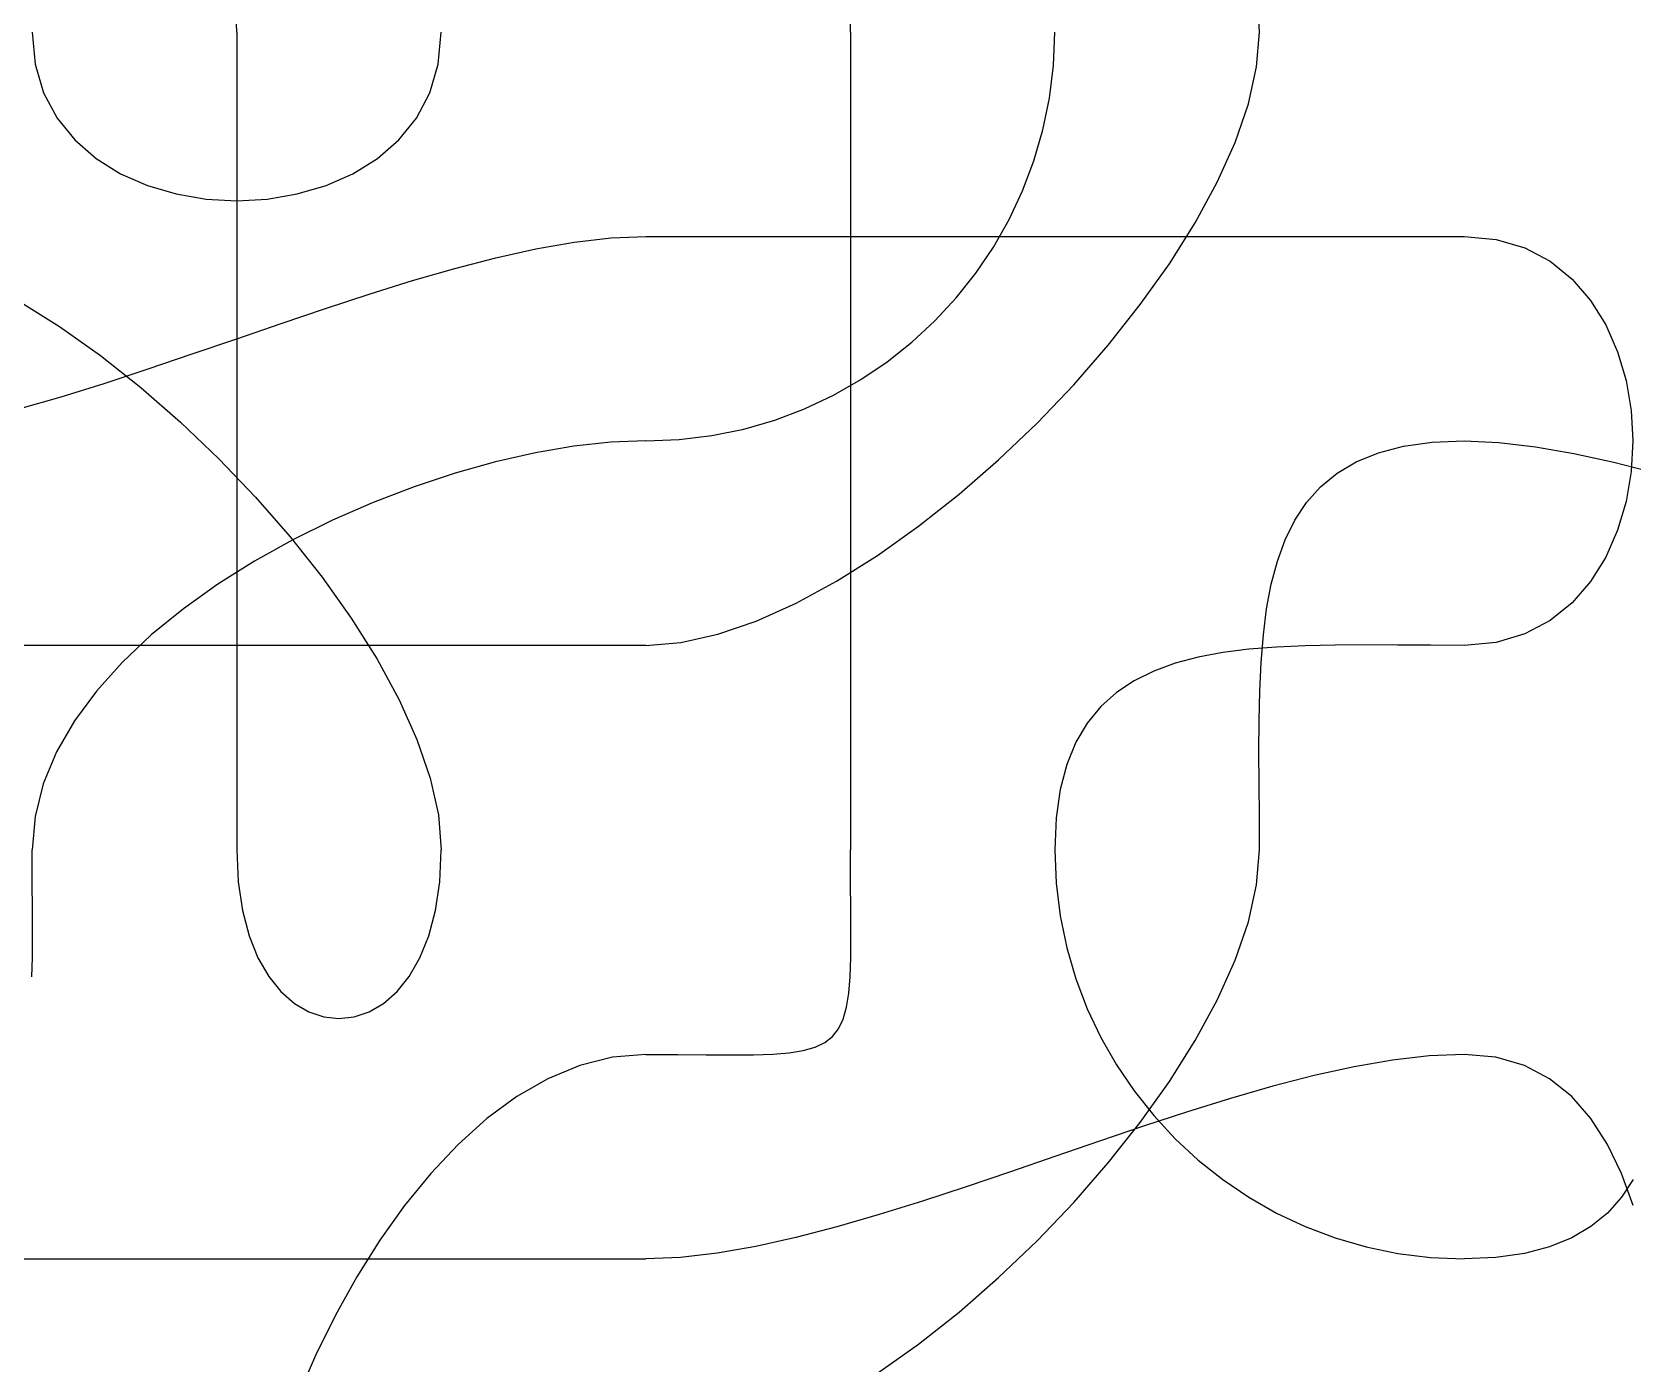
# Model space of a CAD drawing. Header units: metres. Extents: x -250 to 250, y -250 to 250.
# Drawn here: x -137.5 to -39.7, y -31.4 to 50 of the extents above; entities that cross this region are included whole.
import ezdxf

# ---------------------------------------------------------------- set-up
doc = ezdxf.new("R2010")
doc.units = ezdxf.units.M

msp = doc.modelspace()

# ---------------------------------------------------------------- linework, layer by layer
for p, q in [((-125, 50, -519.61523), (-125.08328, 52.042664, -519.61523)), ((-87.5, 50, -519.61523), (-87.5, 52.125946, -519.61523)), ((-62.5, 50, -519.61523), (-62.590622, 51.95938, -519.61523)), ((-137.5, 50, -519.61523), (-137.31876, 48.04062, -519.61523)), ((-125, 50, -519.61523), (-125, 47.874054, -519.61523)), ((-112.68117, 48.04077, -519.61523), (-112.49991, 50.000153, -519.61523)), ((-87.5, 50, -519.61523), (-87.5, 47.874054, -519.61523)), ((-75.08325, 47.957367, -519.61523), (-74.99997, 50.00003, -519.61523)), ((-62.67383, 47.866913, -519.61523), (-62.49991, 50.000214, -519.61523)), ((-137.31876, 48.04062, -519.61523), (-136.8, 46.287506, -519.61523)), ((-113.19992, 46.28763, -519.61523), (-112.68117, 48.04077, -519.61523)), ((-75.328735, 45.95877, -519.61523), (-75.08325, 47.957367, -519.61523)), ((-125, 47.874054, -519.61523), (-125, 45.630005, -519.61523)), ((-87.5, 47.874054, -519.61523), (-87.5, 45.630005, -519.61523)), ((-63.17868, 45.608948, -519.61523), (-62.67383, 47.866913, -519.61523)), ((-136.8, 46.287506, -519.61523), (-135.98125, 44.74063, -519.61523)), ((-114.01868, 44.740753, -519.61523), (-113.19992, 46.28763, -519.61523)), ((-125, 45.630005, -519.61523), (-125, 43.280945, -519.61523)), ((-87.5, 45.630005, -519.61523), (-87.5, 43.280945, -519.61523)), ((-75.72984, 44.010803, -519.61523), (-75.328735, 45.95877, -519.61523)), ((-63.98915, 43.251587, -519.61523), (-63.17868, 45.608948, -519.61523)), ((-135.98125, 44.74063, -519.61523), (-134.9, 43.400024, -519.61523)), ((-115.09993, 43.400116, -519.61523), (-114.01868, 44.740753, -519.61523)), ((-134.9, 43.400024, -519.61523), (-133.59375, 42.265656, -519.61523)), ((-125, 43.280945, -519.61523), (-125, 40.840027, -519.61523)), ((-116.40619, 42.265717, -519.61523), (-115.09993, 43.400116, -519.61523)), ((-87.5, 43.280945, -519.61523), (-87.5, 40.840027, -519.61523)), ((-76.28, 42.120026, -519.61523), (-75.72984, 44.010803, -519.61523)), ((-65.07994, 40.82016, -519.61523), (-63.98915, 43.251587, -519.61523)), ((-133.59375, 42.265656, -519.61523), (-132.09999, 41.337524, -519.61523)), ((-117.89995, 41.337585, -519.61523), (-116.40619, 42.265717, -519.61523)), ((-76.97266, 40.293, -519.61523), (-76.28, 42.120026, -519.61523)), ((-132.09999, 41.337524, -519.61523), (-130.45624, 40.61566, -519.61523)), ((-119.5437, 40.615692, -519.61523), (-117.89995, 41.337585, -519.61523)), ((-130.45624, 40.61566, -519.61523), (-128.69998, 40.100037, -519.61523)), ((-125, 40.840027, -519.61523), (-125, 38.320343, -519.61523)), ((-121.29996, 40.100067, -519.61523), (-119.5437, 40.615692, -519.61523)), ((-87.5, 40.840027, -519.61523), (-87.5, 38.320343, -519.61523)), ((-77.801254, 38.536285, -519.61523), (-76.97266, 40.293, -519.61523)), ((-66.425735, 38.339996, -519.61523), (-65.07994, 40.82016, -519.61523)), ((-128.69998, 40.100037, -519.61523), (-126.86873, 39.79068, -519.61523)), ((-126.86873, 39.79068, -519.61523), (-124.99997, 39.68756, -519.61523)), ((-124.99997, 39.68756, -519.61523), (-123.13121, 39.79068, -519.61523)), ((-123.13121, 39.79068, -519.61523), (-121.29996, 40.100067, -519.61523)), ((-125, 38.320343, -519.61523), (-125, 35.735046, -519.61523)), ((-87.5, 38.320343, -519.61523), (-87.5, 35.735046, -519.61523)), ((-78.75923, 36.856445, -519.61523), (-77.801254, 38.536285, -519.61523)), ((-68.001205, 35.836395, -519.61523), (-66.425735, 38.339996, -519.61523)), ((-104.369995, 37.150116, -519.61523), (-102.12593, 37.409515, -519.61523)), ((-102.12593, 37.409515, -519.61523), (-99.999985, 37.500153, -519.61523)), ((-100, 37.5, -519.61523), (-97.87407, 37.5, -519.61523)), ((-97.87407, 37.5, -519.61523), (-95.630005, 37.5, -519.61523)), ((-95.630005, 37.5, -519.61523), (-93.280945, 37.5, -519.61523)), ((-93.280945, 37.5, -519.61523), (-90.84001, 37.5, -519.61523)), ((-90.84001, 37.5, -519.61523), (-88.32033, 37.5, -519.61523)), ((-88.32033, 37.5, -519.61523), (-85.735016, 37.5, -519.61523)), ((-85.735016, 37.5, -519.61523), (-83.0972, 37.5, -519.61523)), ((-83.0972, 37.5, -519.61523), (-80.42001, 37.5, -519.61523)), ((-80.42001, 37.5, -519.61523), (-77.71657, 37.5, -519.61523)), ((-77.71657, 37.5, -519.61523), (-75, 37.5, -519.61523)), ((-75, 37.5, -519.61523), (-72.28343, 37.5, -519.61523)), ((-72.28343, 37.5, -519.61523), (-69.57999, 37.5, -519.61523)), ((-69.57999, 37.5, -519.61523), (-66.90279, 37.5, -519.61523)), ((-66.90279, 37.5, -519.61523), (-64.26497, 37.5, -519.61523)), ((-64.26497, 37.5, -519.61523), (-61.67964, 37.5, -519.61523)), ((-61.67964, 37.5, -519.61523), (-59.159943, 37.5, -519.61523)), ((-59.159943, 37.5, -519.61523), (-56.718994, 37.5, -519.61523)), ((-56.718994, 37.5, -519.61523), (-54.36992, 37.5, -519.61523)), ((-54.36992, 37.5, -519.61523), (-52.12584, 37.5, -519.61523)), ((-52.12584, 37.5, -519.61523), (-49.999893, 37.5, -519.61523)), ((-50, 37.5, -519.61523), (-48.04062, 37.318756, -519.61523)), ((-48.04062, 37.318756, -519.61523), (-46.28749, 36.80002, -519.61523)), ((-111.67967, 35.546936, -519.61523), (-109.15999, 36.200073, -519.61523)), ((-109.15999, 36.200073, -519.61523), (-106.719055, 36.740723, -519.61523)), ((-106.719055, 36.740723, -519.61523), (-104.369995, 37.150116, -519.61523)), ((-79.84001, 35.26004, -519.61523), (-78.75923, 36.856445, -519.61523)), ((-46.28749, 36.80002, -519.61523), (-44.740616, 35.981262, -519.61523)), ((-125, 35.735046, -519.61523), (-125, 33.09723, -519.61523)), ((-114.264984, 34.80005, -519.61523), (-111.67967, 35.546936, -519.61523)), ((-87.5, 35.735046, -519.61523), (-87.5, 33.09723, -519.61523)), ((-81.03705, 33.75363, -519.61523), (-79.84001, 35.26004, -519.61523)), ((-69.78105, 33.334656, -519.61523), (-68.001205, 35.836395, -519.61523)), ((-44.740616, 35.981262, -519.61523), (-43.399994, 34.900024, -519.61523)), ((-116.9028, 33.97818, -519.61523), (-114.264984, 34.80005, -519.61523)), ((-43.399994, 34.900024, -519.61523), (-42.265625, 33.59378, -519.61523)), ((-138.33983, 33.57419, -519.61523), (-135.83623, 31.998718, -519.61523)), ((-119.57999, 33.100037, -519.61523), (-116.9028, 33.97818, -519.61523)), ((-82.343765, 32.34378, -519.61523), (-81.03705, 33.75363, -519.61523)), ((-71.73996, 30.860107, -519.61523), (-69.78105, 33.334656, -519.61523)), ((-42.265625, 33.59378, -519.61523), (-41.337494, 32.100037, -519.61523)), ((-125, 33.09723, -519.61523), (-125, 30.420044, -519.61523)), ((-122.28343, 32.184418, -519.61523), (-119.57999, 33.100037, -519.61523)), ((-87.5, 33.09723, -519.61523), (-87.5, 30.420044, -519.61523)), ((-83.75362, 31.037048, -519.61523), (-82.343765, 32.34378, -519.61523)), ((-135.83623, 31.998718, -519.61523), (-133.3345, 30.218872, -519.61523)), ((-125, 31.25003, -519.61523), (-122.28343, 32.184418, -519.61523)), ((-41.337494, 32.100037, -519.61523), (-40.6156, 30.456299, -519.61523)), ((-127.71657, 30.315643, -519.61523), (-125, 31.25003, -519.61523)), ((-125, 30.420044, -519.61523), (-125, 27.716614, -519.61523)), ((-87.5, 30.420044, -519.61523), (-87.5, 27.716614, -519.61523)), ((-85.260025, 29.840027, -519.61523), (-83.75362, 31.037048, -519.61523)), ((-73.852615, 28.43808, -519.61523), (-71.73996, 30.860107, -519.61523)), ((-40.6156, 30.456299, -519.61523), (-40.099976, 28.700043, -519.61523)), ((-133.3345, 30.218872, -519.61523), (-130.85997, 28.25998, -519.61523)), ((-133.0972, 28.521881, -519.61523), (-130.42001, 29.400024, -519.61523)), ((-130.42001, 29.400024, -519.61523), (-127.71657, 30.315643, -519.61523)), ((-86.85643, 28.759247, -519.61523), (-85.260025, 29.840027, -519.61523)), ((-135.73502, 27.700012, -519.61523), (-133.0972, 28.521881, -519.61523)), ((-88.53627, 27.80127, -519.61523), (-86.85643, 28.759247, -519.61523)), ((-76.09372, 26.093842, -519.61523), (-73.852615, 28.43808, -519.61523)), ((-40.099976, 28.700043, -519.61523), (-39.79059, 26.868805, -519.61523)), ((-138.32033, 26.953125, -519.61523), (-135.73502, 27.700012, -519.61523)), ((-130.85997, 28.25998, -519.61523), (-128.43794, 26.147339, -519.61523)), ((-125, 27.716614, -519.61523), (-125, 25.000061, -519.61523)), ((-90.292984, 26.972687, -519.61523), (-88.53627, 27.80127, -519.61523)), ((-87.5, 27.716614, -519.61523), (-87.5, 25.000061, -519.61523)), ((-92.12001, 26.28003, -519.61523), (-90.292984, 26.972687, -519.61523)), ((-39.79059, 26.868805, -519.61523), (-39.68747, 25.000061, -519.61523)), ((-128.43794, 26.147339, -519.61523), (-126.09372, 23.90625, -519.61523)), ((-95.958755, 25.328766, -519.61523), (-94.01079, 25.729858, -519.61523)), ((-94.01079, 25.729858, -519.61523), (-92.12001, 26.28003, -519.61523)), ((-78.43794, 23.852753, -519.61523), (-76.09372, 26.093842, -519.61523)), ((-125, 25.000061, -519.61523), (-125, 22.283508, -519.61523)), ((-104.39125, 24.671234, -519.61523), (-106.7486, 24.270142, -519.61523)), ((-102.133286, 24.916718, -519.61523), (-104.39125, 24.671234, -519.61523)), ((-100, 25, -519.61523), (-102.133286, 24.916718, -519.61523)), ((-100, 25, -519.61523), (-97.95735, 25.083282, -519.61523)), ((-97.95735, 25.083282, -519.61523), (-95.958755, 25.328766, -519.61523)), ((-87.5, 25.000061, -519.61523), (-87.5, 22.283508, -519.61523)), ((-55.229828, 24.27008, -519.61523), (-53.69124, 24.671173, -519.61523)), ((-53.69124, 24.671173, -519.61523), (-51.95201, 24.916626, -519.61523)), ((-51.95201, 24.916626, -519.61523), (-49.999985, 24.999878, -519.61523)), ((-50, 25, -519.61523), (-47.874054, 24.909363, -519.61523)), ((-47.874054, 24.909363, -519.61523), (-45.62999, 24.649994, -519.61523)), ((-45.62999, 24.649994, -519.61523), (-43.280914, 24.240631, -519.61523)), ((-39.68747, 25.000061, -519.61523), (-39.79059, 23.131317, -519.61523)), ((-126.09372, 23.90625, -519.61523), (-123.852615, 21.562042, -519.61523)), ((-109.18001, 23.720001, -519.61523), (-111.66016, 23.027344, -519.61523)), ((-106.7486, 24.270142, -519.61523), (-109.18001, 23.720001, -519.61523)), ((-80.85997, 21.740082, -519.61523), (-78.43794, 23.852753, -519.61523)), ((-57.75389, 23.027283, -519.61523), (-56.579987, 23.71994, -519.61523)), ((-56.579987, 23.71994, -519.61523), (-55.229828, 24.27008, -519.61523)), ((-43.280914, 24.240631, -519.61523), (-40.839966, 23.700012, -519.61523)), ((-40.839966, 23.700012, -519.61523), (-38.320282, 23.046875, -519.61523)), ((-111.66016, 23.027344, -519.61523), (-114.16374, 22.198761, -519.61523)), ((-58.763733, 22.1987, -519.61523), (-57.75389, 23.027283, -519.61523)), ((-39.79059, 23.131317, -519.61523), (-40.099945, 21.30008, -519.61523)), ((-125, 22.283508, -519.61523), (-125, 19.580078, -519.61523)), ((-123.852615, 21.562042, -519.61523), (-121.73996, 19.140015, -519.61523)), ((-114.16374, 22.198761, -519.61523), (-116.66547, 21.240784, -519.61523)), ((-87.5, 22.283508, -519.61523), (-87.5, 19.580078, -519.61523)), ((-83.3345, 19.781158, -519.61523), (-80.85997, 21.740082, -519.61523)), ((-59.621704, 21.240753, -519.61523), (-58.763733, 22.1987, -519.61523)), ((-116.66547, 21.240784, -519.61523), (-119.14, 20.160004, -519.61523)), ((-60.33998, 20.159973, -519.61523), (-59.621704, 21.240753, -519.61523)), ((-40.099945, 21.30008, -519.61523), (-40.61557, 19.543823, -519.61523)), ((-125, 19.580078, -519.61523), (-125, 16.902893, -519.61523)), ((-119.14, 20.160004, -519.61523), (-121.56203, 18.962982, -519.61523)), ((-87.5, 19.580078, -519.61523), (-87.5, 16.902893, -519.61523)), ((-85.83623, 18.001312, -519.61523), (-83.3345, 19.781158, -519.61523)), ((-60.93077, 18.962952, -519.61523), (-60.33998, 20.159973, -519.61523)), ((-121.56203, 18.962982, -519.61523), (-123.90625, 17.65628, -519.61523)), ((-121.73996, 19.140015, -519.61523), (-119.78105, 16.665497, -519.61523)), ((-61.406235, 17.65625, -519.61523), (-60.93077, 18.962952, -519.61523)), ((-40.61557, 19.543823, -519.61523), (-41.337433, 17.900085, -519.61523)), ((-123.90625, 17.65628, -519.61523), (-126.14734, 16.24643, -519.61523)), ((-88.33983, 16.425842, -519.61523), (-85.83623, 18.001312, -519.61523)), ((-61.77858, 16.246399, -519.61523), (-61.406235, 17.65625, -519.61523)), ((-41.337433, 17.900085, -519.61523), (-42.265564, 16.406342, -519.61523)), ((-125, 16.902893, -519.61523), (-125, 14.265106, -519.61523)), ((-119.78105, 16.665497, -519.61523), (-118.001205, 14.163788, -519.61523)), ((-87.5, 16.902893, -519.61523), (-87.5, 14.265106, -519.61523)), ((-126.14734, 16.24643, -519.61523), (-128.26, 14.740021, -519.61523)), ((-90.81999, 15.080048, -519.61523), (-88.33983, 16.425842, -519.61523)), ((-62.059982, 14.73999, -519.61523), (-61.77858, 16.246399, -519.61523)), ((-42.265564, 16.406342, -519.61523), (-43.399933, 15.100098, -519.61523)), ((-128.26, 14.740021, -519.61523), (-130.2189, 13.143616, -519.61523)), ((-93.2514, 13.989258, -519.61523), (-90.81999, 15.080048, -519.61523)), ((-62.262634, 13.143585, -519.61523), (-62.059982, 14.73999, -519.61523)), ((-43.399933, 15.100098, -519.61523), (-44.740555, 14.01886, -519.61523)), ((-125, 14.265106, -519.61523), (-125, 11.67981, -519.61523)), ((-118.001205, 14.163788, -519.61523), (-116.425735, 11.660187, -519.61523)), ((-95.60875, 13.178772, -519.61523), (-93.2514, 13.989258, -519.61523)), ((-87.5, 14.265106, -519.61523), (-87.5, 11.67981, -519.61523)), ((-44.740555, 14.01886, -519.61523), (-46.28743, 13.200104, -519.61523)), ((-130.2189, 13.143616, -519.61523), (-131.99875, 11.463776, -519.61523)), ((-97.866714, 12.67392, -519.61523), (-95.60875, 13.178772, -519.61523)), ((-62.398727, 11.463745, -519.61523), (-62.262634, 13.143585, -519.61523)), ((-46.28743, 13.200104, -519.61523), (-48.040543, 12.681366, -519.61523)), ((-135.73494, 12.5, -519.61523), (-138.32025, 12.5, -519.61523)), ((-133.09714, 12.5, -519.61523), (-135.73494, 12.5, -519.61523)), ((-130.41995, 12.5, -519.61523), (-133.09714, 12.5, -519.61523)), ((-127.71652, 12.5, -519.61523), (-130.41995, 12.5, -519.61523)), ((-124.99997, 12.5, -519.61523), (-127.71652, 12.5, -519.61523)), ((-122.28342, 12.5, -519.61523), (-124.99997, 12.5, -519.61523)), ((-119.57999, 12.5, -519.61523), (-122.28342, 12.5, -519.61523)), ((-116.9028, 12.5, -519.61523), (-119.57999, 12.5, -519.61523)), ((-114.264984, 12.5, -519.61523), (-116.9028, 12.5, -519.61523)), ((-111.67967, 12.5, -519.61523), (-114.264984, 12.5, -519.61523)), ((-109.15999, 12.5, -519.61523), (-111.67967, 12.5, -519.61523)), ((-106.719055, 12.5, -519.61523), (-109.15999, 12.5, -519.61523)), ((-104.369995, 12.5, -519.61523), (-106.719055, 12.5, -519.61523)), ((-102.12593, 12.5, -519.61523), (-104.369995, 12.5, -519.61523)), ((-100, 12.5, -519.61523), (-102.12593, 12.5, -519.61523)), ((-100, 12.5, -519.61523), (-97.866714, 12.67392, -519.61523)), ((-66.24638, 11.778687, -519.61523), (-67.65622, 11.406342, -519.61523)), ((-64.739975, 12.060089, -519.61523), (-66.24638, 11.778687, -519.61523)), ((-63.14357, 12.262726, -519.61523), (-64.739975, 12.060089, -519.61523)), ((-61.46373, 12.398804, -519.61523), (-63.14357, 12.262726, -519.61523)), ((-59.707016, 12.48053, -519.61523), (-61.46373, 12.398804, -519.61523)), ((-57.87999, 12.52005, -519.61523), (-59.707016, 12.48053, -519.61523)), ((-55.989212, 12.529572, -519.61523), (-57.87999, 12.52005, -519.61523)), ((-54.041245, 12.521271, -519.61523), (-55.989212, 12.529572, -519.61523)), ((-52.04265, 12.507355, -519.61523), (-54.041245, 12.521271, -519.61523)), ((-50, 12.5, -519.61523), (-52.04265, 12.507355, -519.61523)), ((-48.040543, 12.681366, -519.61523), (-49.99991, 12.500122, -519.61523)), ((-131.99875, 11.463776, -519.61523), (-133.57422, 9.707062, -519.61523)), ((-125, 11.67981, -519.61523), (-125, 9.160126, -519.61523)), ((-116.425735, 11.660187, -519.61523), (-115.079956, 9.180023, -519.61523)), ((-87.5, 11.67981, -519.61523), (-87.5, 9.160126, -519.61523)), ((-68.96294, 10.930878, -519.61523), (-70.15997, 10.340118, -519.61523)), ((-67.65622, 11.406342, -519.61523), (-68.96294, 10.930878, -519.61523)), ((-62.480453, 9.707031, -519.61523), (-62.398727, 11.463745, -519.61523)), ((-70.15997, 10.340118, -519.61523), (-71.24075, 9.621857, -519.61523)), ((-133.57422, 9.707062, -519.61523), (-134.92, 7.880035, -519.61523)), ((-125, 9.160126, -519.61523), (-125, 6.719208, -519.61523)), ((-115.079956, 9.180023, -519.61523), (-113.98917, 6.748627, -519.61523)), ((-87.5, 9.160126, -519.61523), (-87.5, 6.719208, -519.61523)), ((-71.24075, 9.621857, -519.61523), (-72.198715, 8.763916, -519.61523)), ((-62.51999, 7.880005, -519.61523), (-62.480453, 9.707031, -519.61523)), ((-134.92, 7.880035, -519.61523), (-136.01077, 5.989258, -519.61523)), ((-72.198715, 8.763916, -519.61523), (-73.02731, 7.754089, -519.61523)), ((-62.529526, 5.989227, -519.61523), (-62.51999, 7.880005, -519.61523)), ((-73.02731, 7.754089, -519.61523), (-73.71997, 6.5802, -519.61523)), ((-136.01077, 5.989258, -519.61523), (-136.82124, 4.04129, -519.61523)), ((-125, 6.719208, -519.61523), (-125, 4.370178, -519.61523)), ((-113.98917, 6.748627, -519.61523), (-113.178696, 4.391296, -519.61523)), ((-87.5, 6.719208, -519.61523), (-87.5, 4.370178, -519.61523)), ((-73.71997, 6.5802, -519.61523), (-74.27013, 5.230072, -519.61523)), ((-62.52124, 4.04126, -519.61523), (-62.529526, 5.989227, -519.61523)), ((-74.27013, 5.230072, -519.61523), (-74.67122, 3.691498, -519.61523)), ((-136.82124, 4.04129, -519.61523), (-137.32608, 2.042725, -519.61523)), ((-125, 4.370178, -519.61523), (-125, 2.126129, -519.61523)), ((-113.178696, 4.391296, -519.61523), (-112.67384, 2.133331, -519.61523)), ((-87.5, 4.370178, -519.61523), (-87.499985, 2.126129, -519.61523)), ((-62.50734, 2.042664, -519.61523), (-62.52124, 4.04126, -519.61523)), ((-74.67122, 3.691498, -519.61523), (-74.91669, 1.952301, -519.61523)), ((-137.32608, 2.042725, -519.61523), (-137.49998, 0.000092, -519.61523)), ((-125, 2.126129, -519.61523), (-125, 0.000214, -519.61523)), ((-112.67384, 2.133331, -519.61523), (-112.49992, 0.000061, -519.61523)), ((-87.499985, 2.126129, -519.61523), (-87.49997, 0.000214, -519.61523)), ((-62.5, 0, -519.61523), (-62.50734, 2.042664, -519.61523)), ((-74.91669, 1.952301, -519.61523), (-74.99997, 0.000275, -519.61523)), ((-137.49268, -1.951965, -519.61523), (-137.50002, 0.000092, -519.61523)), ((-125, 0, -519.61523), (-124.90938, -1.959381, -519.61523)), ((-112.59061, -1.959381, -519.61523), (-112.49997, 0, -519.61523)), ((-87.49263, -1.951965, -519.61523), (-87.49997, 0.000092, -519.61523)), ((-75, 0, -519.61523), (-74.91672, -2.042664, -519.61523)), ((-62.67383, -2.133209, -519.61523), (-62.49991, 0.000092, -519.61523)), ((-137.47878, -3.691193, -519.61523), (-137.49268, -1.951965, -519.61523)), ((-87.47873, -3.691193, -519.61523), (-87.49263, -1.951965, -519.61523)), ((-124.90938, -1.959381, -519.61523), (-124.65001, -3.712494, -519.61523)), ((-112.84999, -3.712494, -519.61523), (-112.59061, -1.959381, -519.61523)), ((-74.91672, -2.042664, -519.61523), (-74.67125, -4.04126, -519.61523)), ((-63.17868, -4.391174, -519.61523), (-62.67383, -2.133209, -519.61523)), ((-137.47049, -5.229797, -519.61523), (-137.47878, -3.691193, -519.61523)), ((-124.65001, -3.712494, -519.61523), (-124.24063, -5.259369, -519.61523)), ((-113.25937, -5.259369, -519.61523), (-112.84999, -3.712494, -519.61523)), ((-87.47046, -5.229797, -519.61523), (-87.47873, -3.691193, -519.61523)), ((-74.67125, -4.04126, -519.61523), (-74.27016, -5.989227, -519.61523)), ((-63.98915, -6.748535, -519.61523), (-63.17868, -4.391174, -519.61523)), ((-137.48003, -6.579956, -519.61523), (-137.47049, -5.229797, -519.61523)), ((-124.24063, -5.259369, -519.61523), (-123.70001, -6.600006, -519.61523)), ((-113.8, -6.600006, -519.61523), (-113.25937, -5.259369, -519.61523)), ((-87.479996, -6.579956, -519.61523), (-87.47046, -5.229797, -519.61523)), ((-137.51956, -7.753876, -519.61523), (-137.48003, -6.579956, -519.61523)), ((-123.70001, -6.600006, -519.61523), (-123.04689, -7.734375, -519.61523)), ((-114.453125, -7.734375, -519.61523), (-113.8, -6.600006, -519.61523)), ((-87.51953, -7.753876, -519.61523), (-87.479996, -6.579956, -519.61523)), ((-74.27016, -5.989227, -519.61523), (-73.72, -7.880005, -519.61523)), ((-65.07994, -9.179962, -519.61523), (-63.98915, -6.748535, -519.61523)), ((-123.04689, -7.734375, -519.61523), (-122.30002, -8.662506, -519.61523)), ((-115.2, -8.662506, -519.61523), (-114.453125, -7.734375, -519.61523)), ((-87.60126, -8.763733, -519.61523), (-87.51953, -7.753876, -519.61523)), ((-122.30002, -8.662506, -519.61523), (-121.47815, -9.384369, -519.61523)), ((-116.02188, -9.384369, -519.61523), (-115.2, -8.662506, -519.61523)), ((-87.73735, -9.621704, -519.61523), (-87.60126, -8.763733, -519.61523)), ((-73.72, -7.880005, -519.61523), (-73.02734, -9.707031, -519.61523)), ((-121.47815, -9.384369, -519.61523), (-120.60002, -9.899994, -519.61523)), ((-116.90001, -9.899994, -519.61523), (-116.02188, -9.384369, -519.61523)), ((-87.94002, -10.339996, -519.61523), (-87.73735, -9.621704, -519.61523)), ((-73.02734, -9.707031, -519.61523), (-72.198746, -11.463745, -519.61523)), ((-66.425735, -11.660126, -519.61523), (-65.07994, -9.179962, -519.61523)), ((-120.60002, -9.899994, -519.61523), (-119.68439, -10.209381, -519.61523)), ((-119.68439, -10.209381, -519.61523), (-118.750015, -10.3125, -519.61523)), ((-118.750015, -10.3125, -519.61523), (-117.81564, -10.209381, -519.61523)), ((-117.81564, -10.209381, -519.61523), (-116.90001, -9.899994, -519.61523)), ((-88.22142, -10.930786, -519.61523), (-87.94002, -10.339996, -519.61523)), ((-89.06923, -11.778595, -519.61523), (-88.593765, -11.40625, -519.61523)), ((-88.593765, -11.40625, -519.61523), (-88.22142, -10.930786, -519.61523)), ((-72.198746, -11.463745, -519.61523), (-71.24077, -13.143585, -519.61523)), ((-68.001205, -14.163727, -519.61523), (-66.425735, -11.660126, -519.61523)), ((-102.04266, -12.67392, -519.61523), (-104.04126, -13.178772, -519.61523)), ((-100, -12.5, -519.61523), (-102.04266, -12.67392, -519.61523)), ((-100, -12.5, -519.61523), (-98.04797, -12.507355, -519.61523)), ((-98.04797, -12.507355, -519.61523), (-96.30876, -12.521271, -519.61523)), ((-96.30876, -12.521271, -519.61523), (-94.77017, -12.529541, -519.61523)), ((-94.77017, -12.529541, -519.61523), (-93.42001, -12.52002, -519.61523)), ((-93.42001, -12.52002, -519.61523), (-92.24611, -12.480499, -519.61523)), ((-92.24611, -12.480499, -519.61523), (-91.23627, -12.398773, -519.61523)), ((-91.23627, -12.398773, -519.61523), (-90.378296, -12.262665, -519.61523)), ((-90.378296, -12.262665, -519.61523), (-89.66002, -12.059998, -519.61523)), ((-89.66002, -12.059998, -519.61523), (-89.06923, -11.778595, -519.61523)), ((-52.12593, -12.590637, -519.61523), (-54.369995, -12.850006, -519.61523)), ((-50, -12.5, -519.61523), (-52.12593, -12.590637, -519.61523)), ((-48.048004, -12.673828, -519.61523), (-50.00003, -12.499908, -519.61523)), ((-46.308792, -13.17868, -519.61523), (-48.048004, -12.673828, -519.61523)), ((-104.04126, -13.178772, -519.61523), (-105.98923, -13.989227, -519.61523)), ((-71.24077, -13.143585, -519.61523), (-70.15999, -14.73999, -519.61523)), ((-56.719055, -13.259369, -519.61523), (-59.15999, -13.799988, -519.61523)), ((-54.369995, -12.850006, -519.61523), (-56.719055, -13.259369, -519.61523)), ((-44.770203, -13.989166, -519.61523), (-46.308792, -13.17868, -519.61523)), ((-105.98923, -13.989227, -519.61523), (-107.880005, -15.080017, -519.61523)), ((-69.78105, -16.665436, -519.61523), (-68.001205, -14.163727, -519.61523)), ((-61.679672, -14.453125, -519.61523), (-64.264984, -15.200012, -519.61523)), ((-59.15999, -13.799988, -519.61523), (-61.679672, -14.453125, -519.61523)), ((-43.420044, -15.079956, -519.61523), (-44.770203, -13.989166, -519.61523)), ((-107.880005, -15.080017, -519.61523), (-109.70703, -16.425781, -519.61523)), ((-70.15999, -14.73999, -519.61523), (-68.96295, -16.246399, -519.61523)), ((-64.264984, -15.200012, -519.61523), (-66.9028, -16.021881, -519.61523)), ((-42.246124, -16.42575, -519.61523), (-43.420044, -15.079956, -519.61523)), ((-109.70703, -16.425781, -519.61523), (-111.463745, -18.001251, -519.61523)), ((-66.9028, -16.021881, -519.61523), (-69.57999, -16.899994, -519.61523)), ((-68.96295, -16.246399, -519.61523), (-67.656235, -17.65625, -519.61523)), ((-41.236267, -18.00122, -519.61523), (-42.246124, -16.42575, -519.61523)), ((-69.57999, -16.899994, -519.61523), (-72.28342, -17.815613, -519.61523)), ((-71.73996, -19.139984, -519.61523), (-69.78105, -16.665436, -519.61523)), ((-111.463745, -18.001251, -519.61523), (-113.143585, -19.781097, -519.61523)), ((-72.28342, -17.815613, -519.61523), (-74.99997, -18.74997, -519.61523)), ((-67.656235, -17.65625, -519.61523), (-66.24638, -18.962982, -519.61523)), ((-40.378296, -19.781067, -519.61523), (-41.236267, -18.00122, -519.61523)), ((-74.99997, -18.74997, -519.61523), (-77.71652, -19.684326, -519.61523)), ((-73.852615, -21.562012, -519.61523), (-71.73996, -19.139984, -519.61523)), ((-66.24638, -18.962982, -519.61523), (-64.739975, -20.160004, -519.61523)), ((-113.143585, -19.781097, -519.61523), (-114.73999, -21.73999, -519.61523)), ((-77.71652, -19.684326, -519.61523), (-80.41995, -20.599945, -519.61523)), ((-64.739975, -20.160004, -519.61523), (-63.143555, -21.240784, -519.61523)), ((-39.660004, -21.73999, -519.61523), (-40.378296, -19.781067, -519.61523)), ((-39.660004, -20.160004, -519.61523), (-40.378296, -21.240784, -519.61523)), ((-83.09714, -21.478058, -519.61523), (-85.734955, -22.299927, -519.61523)), ((-80.41995, -20.599945, -519.61523), (-83.09714, -21.478058, -519.61523)), ((-63.143555, -21.240784, -519.61523), (-61.4637, -22.198761, -519.61523)), ((-40.378296, -21.240784, -519.61523), (-41.236267, -22.198761, -519.61523)), ((-114.73999, -21.73999, -519.61523), (-116.2464, -23.85263, -519.61523)), ((-85.734955, -22.299927, -519.61523), (-88.32027, -23.046783, -519.61523)), ((-76.09372, -23.90622, -519.61523), (-73.852615, -21.562012, -519.61523)), ((-61.4637, -22.198761, -519.61523), (-59.70697, -23.027344, -519.61523)), ((-41.236267, -22.198761, -519.61523), (-42.246124, -23.027344, -519.61523)), ((-88.32027, -23.046783, -519.61523), (-90.83995, -23.69989, -519.61523)), ((-59.70697, -23.027344, -519.61523), (-57.87993, -23.720001, -519.61523)), ((-42.246124, -23.027344, -519.61523), (-43.420044, -23.720001, -519.61523)), ((-116.2464, -23.85263, -519.61523), (-117.656235, -26.09372, -519.61523)), ((-93.28088, -24.240509, -519.61523), (-95.629944, -24.649872, -519.61523)), ((-90.83995, -23.69989, -519.61523), (-93.28088, -24.240509, -519.61523)), ((-78.43794, -26.147308, -519.61523), (-76.09372, -23.90622, -519.61523)), ((-57.87993, -23.720001, -519.61523), (-55.989136, -24.270172, -519.61523)), ((-55.989136, -24.270172, -519.61523), (-54.041153, -24.671265, -519.61523)), ((-44.770203, -24.270172, -519.61523), (-46.308792, -24.671265, -519.61523)), ((-43.420044, -23.720001, -519.61523), (-44.770203, -24.270172, -519.61523)), ((-138.32033, -25, -519.61523), (-135.73502, -25, -519.61523)), ((-135.73502, -25, -519.61523), (-133.0972, -25, -519.61523)), ((-133.0972, -25, -519.61523), (-130.42001, -25, -519.61523)), ((-130.42001, -25, -519.61523), (-127.71657, -25, -519.61523)), ((-127.71657, -25, -519.61523), (-125, -25, -519.61523)), ((-125, -25, -519.61523), (-122.28343, -25, -519.61523)), ((-122.28343, -25, -519.61523), (-119.57999, -25, -519.61523)), ((-119.57999, -25, -519.61523), (-116.9028, -25, -519.61523)), ((-116.9028, -25, -519.61523), (-114.264984, -25, -519.61523)), ((-114.264984, -25, -519.61523), (-111.67967, -25, -519.61523)), ((-111.67967, -25, -519.61523), (-109.15999, -25, -519.61523)), ((-109.15999, -25, -519.61523), (-106.719055, -25, -519.61523)), ((-106.719055, -25, -519.61523), (-104.369995, -25, -519.61523)), ((-104.369995, -25, -519.61523), (-102.12593, -25, -519.61523)), ((-102.12593, -25, -519.61523), (-99.999985, -25, -519.61523)), ((-97.87401, -24.90924, -519.61523), (-99.99994, -24.999847, -519.61523)), ((-95.629944, -24.649872, -519.61523), (-97.87401, -24.90924, -519.61523)), ((-54.041153, -24.671265, -519.61523), (-52.04254, -24.916748, -519.61523)), ((-52.04254, -24.916748, -519.61523), (-49.999878, -25.00003, -519.61523)), ((-48.048004, -24.916748, -519.61523), (-50.00003, -25.00003, -519.61523)), ((-46.308792, -24.671265, -519.61523), (-48.048004, -24.916748, -519.61523)), ((-117.656235, -26.09372, -519.61523), (-118.96295, -28.437927, -519.61523)), ((-80.85997, -28.25998, -519.61523), (-78.43794, -26.147308, -519.61523)), ((-83.3345, -30.218872, -519.61523), (-80.85997, -28.25998, -519.61523)), ((-118.96295, -28.437927, -519.61523), (-120.15999, -30.859955, -519.61523)), ((-85.83623, -31.998718, -519.61523), (-83.3345, -30.218872, -519.61523)), ((-120.15999, -30.859955, -519.61523), (-121.24077, -33.334473, -519.61523))]:
    msp.add_line(p, q)

doc.saveas('drawing.dxf')
